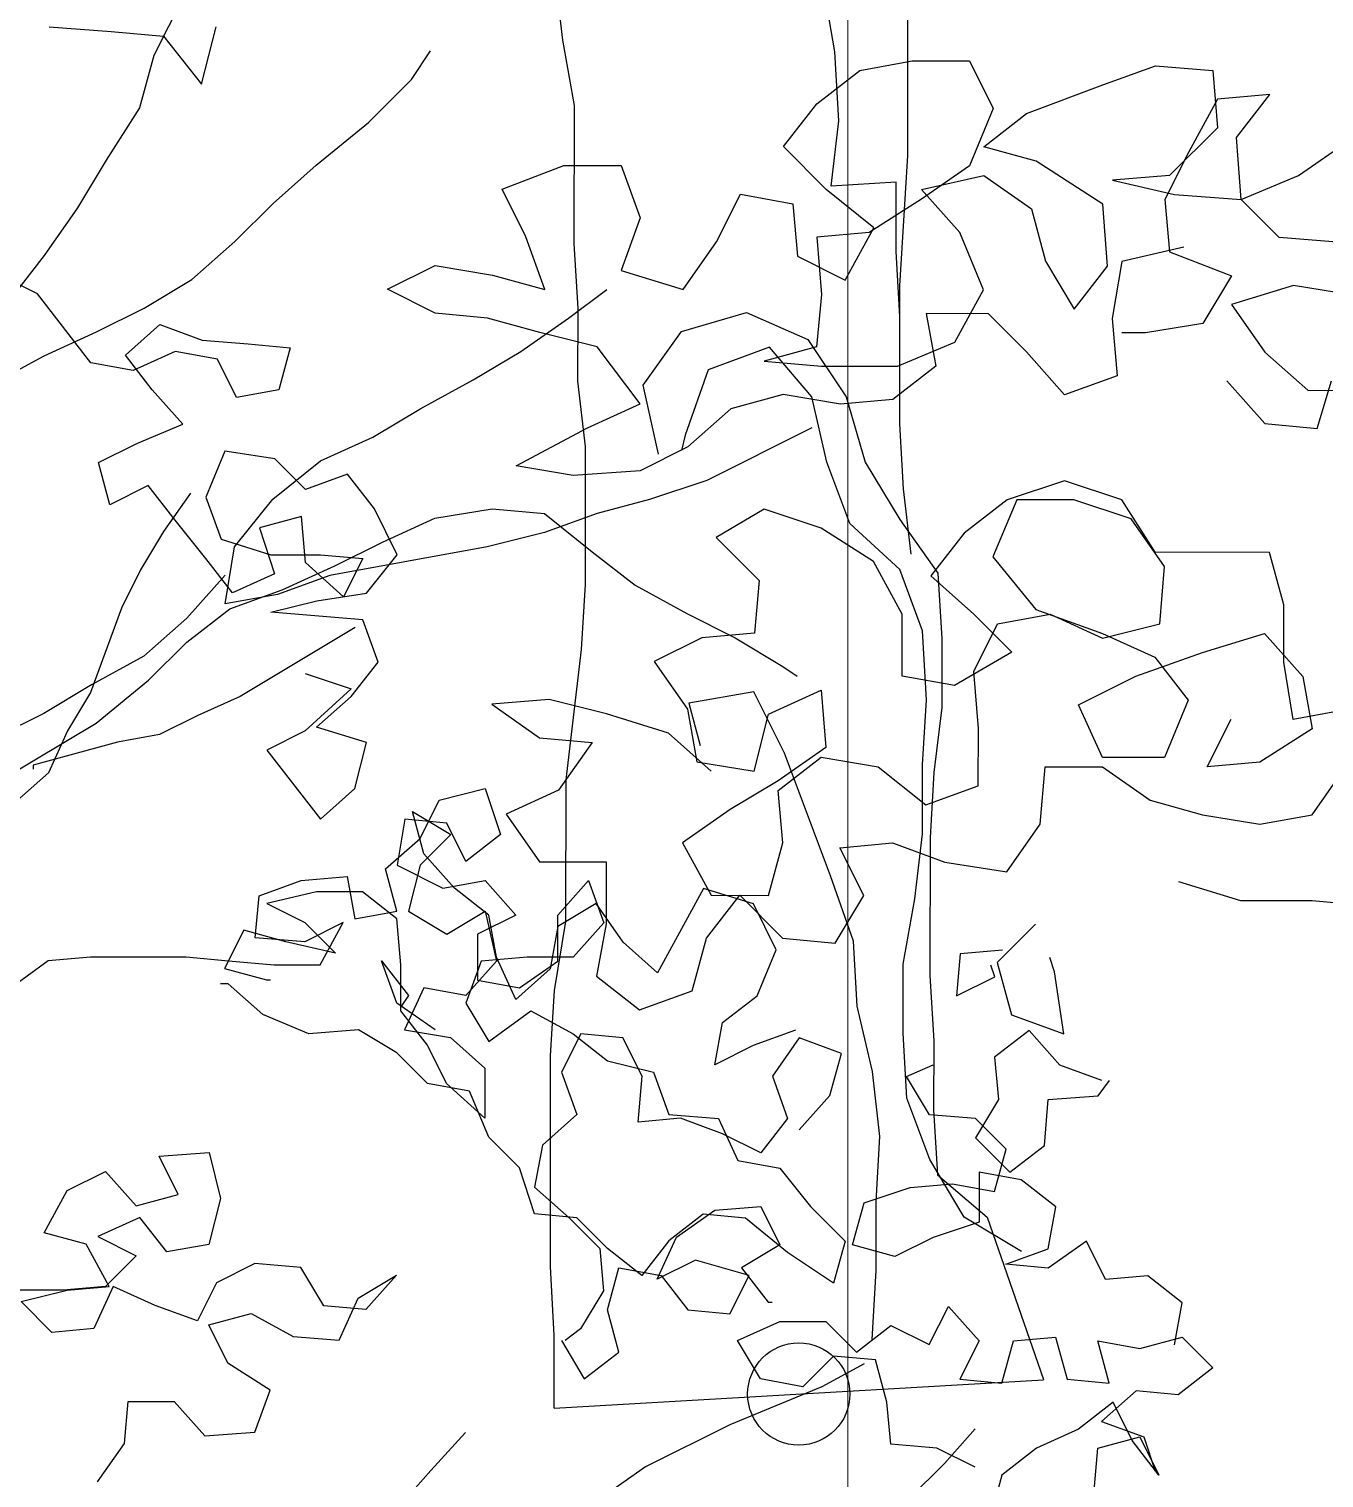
# Model space of a CAD drawing. Header units: millimetres. Extents: x 684983 to 685377, y 990360 to 990509.
# Drawn here: x 685185.669 to 685186.156, y 990436.327 to 990436.872 of the extents above; entities that cross this region are included whole.
import ezdxf

# ---------------------------------------------------------------- set-up
doc = ezdxf.new("R2010")
doc.units = ezdxf.units.MM
doc.layers.add('grid', color=8, linetype='Continuous', lineweight=9)
doc.layers.add('JACK  FRUIT TREE', color=7, linetype='Continuous')
doc.layers.add('TEAK', color=7, linetype='Continuous')

# ---------------------------------------------------------------- blocks, each defined once
blk = doc.blocks.new('JT')
for p, q in [((0.36, 1.90035, 157.72663), (0.34801, 1.87643, 157.72663)), ((0.34801, 1.87643, 157.72663), (0.34441, 1.86327, 157.72663)), ((0.41262, 1.87039, 157.72663), (0.41741, 1.87756, 157.72663)), ((0.40184, 1.85963, 157.72663), (0.41262, 1.87039, 157.72663)), ((0.34441, 1.86327, 157.72663), (0.33603, 1.85012, 157.72663)), ((0.38867, 1.84888, 157.72663), (0.40184, 1.85963, 157.72663)), ((0.33603, 1.85012, 157.72663), (0.32884, 1.83816, 157.72663)), ((0.37789, 1.83931, 157.72663), (0.38867, 1.84888, 157.72663)), ((0.32884, 1.83816, 157.72663), (0.32045, 1.82621, 157.72663)), ((0.36831, 1.82975, 157.72663), (0.37789, 1.83931, 157.72663)), ((0.35753, 1.82019, 157.72663), (0.36831, 1.82975, 157.72663)), ((0.32045, 1.82621, 157.72663), (0.31207, 1.81545, 157.72663)), ((0.34556, 1.81302, 157.72663), (0.35753, 1.82019, 157.72663)), ((0.33359, 1.80705, 157.72663), (0.34556, 1.81302, 157.72663)), ((0.32043, 1.80108, 157.72663), (0.33359, 1.80705, 157.72663)), ((0.30726, 1.79391, 157.72663), (0.32043, 1.80108, 157.72663)), ((0.40533, 1.75434, 157.72663), (0.4185, 1.76031, 157.72663)), ((0.4185, 1.76031, 157.72663), (0.43286, 1.76269, 157.72663)), ((0.43286, 1.76269, 157.72663), (0.44602, 1.76148, 157.72663)), ((0.44602, 1.76148, 157.72663), (0.45797, 1.7519, 157.72663)), ((0.39336, 1.74837, 157.72663), (0.40533, 1.75434, 157.72663)), ((0.45797, 1.7519, 157.72663), (0.46874, 1.74351, 157.72663)), ((0.36584, 1.746, 157.72663), (0.35626, 1.73524, 157.72663)), ((0.3802, 1.7424, 157.72663), (0.39336, 1.74837, 157.72663)), ((0.36703, 1.73763, 157.72663), (0.3802, 1.7424, 157.72663)), ((0.46874, 1.74351, 157.72663), (0.48189, 1.73632, 157.72663)), ((0.35626, 1.72926, 157.72663), (0.36703, 1.73763, 157.72663)), ((0.35626, 1.73524, 157.72663), (0.34548, 1.72568, 157.72663)), ((0.48189, 1.73632, 157.72663), (0.49385, 1.73033, 157.72663)), ((0.49385, 1.73033, 157.72663), (0.50581, 1.72314, 157.72663)), ((0.34667, 1.7197, 157.72663), (0.35626, 1.72926, 157.72663)), ((0.34548, 1.72568, 157.72663), (0.33232, 1.71851, 157.72663)), ((0.50581, 1.72314, 157.72663), (0.50939, 1.72074, 157.72663)), ((0.3335, 1.70894, 157.72663), (0.34667, 1.7197, 157.72663)), ((0.33232, 1.71851, 157.72663), (0.32035, 1.71135, 157.72663)), ((0.32035, 1.71135, 157.72663), (0.30838, 1.70537, 157.72663)), ((0.30956, 1.69461, 157.72663), (0.3335, 1.70894, 157.72663))]:
    blk.add_line(p, q)
at = {"color": 3}
for p, q in [((0.3217, 1.88363, 157.72663), (0.33725, 1.88242, 157.72663)), ((0.35997, 1.86924, 157.72663), (0.36358, 1.8836, 157.72663)), ((0.33725, 1.88242, 157.72663), (0.35041, 1.88122, 157.72663)), ((0.35041, 1.88122, 157.72663), (0.35997, 1.86924, 157.72663)), ((0.51431, 1.86431, 157.72663), (0.52509, 1.87268, 157.72663)), ((0.52509, 1.87268, 157.72663), (0.53825, 1.87506, 157.72663)), ((0.53825, 1.87506, 157.72663), (0.55261, 1.87505, 157.72663)), ((0.55261, 1.87505, 157.72663), (0.55858, 1.86308, 157.72663)), ((0.5861, 1.86904, 157.72663), (0.59927, 1.87381, 157.72663)), ((0.59927, 1.87381, 157.72663), (0.61362, 1.8726, 157.72663)), ((0.61362, 1.8726, 157.72663), (0.61481, 1.85824, 157.72663)), ((0.56695, 1.86187, 157.72663), (0.5861, 1.86904, 157.72663)), ((0.61481, 1.86542, 157.72663), (0.60762, 1.85227, 157.72663)), ((0.62798, 1.8666, 157.72663), (0.61481, 1.86542, 157.72663)), ((0.61959, 1.85584, 157.72663), (0.62798, 1.8666, 157.72663)), ((0.50593, 1.85355, 157.72663), (0.51431, 1.86431, 157.72663)), ((0.55858, 1.86308, 157.72663), (0.55258, 1.84873, 157.72663)), ((0.55618, 1.85351, 157.72663), (0.56695, 1.86187, 157.72663)), ((0.61481, 1.85824, 157.72663), (0.60283, 1.84629, 157.72663)), ((0.62077, 1.84029, 157.72663), (0.61959, 1.85584, 157.72663)), ((0.63514, 1.84626, 157.72663), (0.64711, 1.85462, 157.72663)), ((0.51668, 1.84278, 157.72663), (0.50593, 1.85355, 157.72663)), ((0.56934, 1.84991, 157.72663), (0.55618, 1.85351, 157.72663)), ((0.60762, 1.85227, 157.72663), (0.60163, 1.84031, 157.72663)), ((0.43533, 1.84285, 157.72663), (0.45088, 1.84882, 157.72663)), ((0.45088, 1.84882, 157.72663), (0.46524, 1.84881, 157.72663)), ((0.46524, 1.84881, 157.72663), (0.47002, 1.83564, 157.72663)), ((0.55258, 1.84873, 157.72663), (0.54061, 1.84036, 157.72663)), ((0.58608, 1.83912, 157.72663), (0.56934, 1.84991, 157.72663)), ((0.54061, 1.84275, 157.72663), (0.55617, 1.84633, 157.72663)), ((0.55617, 1.84633, 157.72663), (0.56813, 1.83794, 157.72663)), ((0.60283, 1.84629, 157.72663), (0.58847, 1.8451, 157.72663)), ((0.58847, 1.8451, 157.72663), (0.60402, 1.8415, 157.72663)), ((0.62077, 1.84029, 157.72663), (0.63514, 1.84626, 157.72663)), ((0.4413, 1.83088, 157.72663), (0.43533, 1.84285, 157.72663)), ((0.48915, 1.82964, 157.72663), (0.49515, 1.8416, 157.72663)), ((0.49515, 1.8416, 157.72663), (0.50831, 1.83919, 157.72663)), ((0.52864, 1.83319, 157.72663), (0.51668, 1.84278, 157.72663)), ((0.54061, 1.84036, 157.72663), (0.52744, 1.832, 157.72663)), ((0.55018, 1.83198, 157.72663), (0.54061, 1.84275, 157.72663)), ((0.60163, 1.84031, 157.72663), (0.60281, 1.82714, 157.72663)), ((0.60402, 1.8415, 157.72663), (0.62077, 1.84029, 157.72663)), ((0.63034, 1.83071, 157.72663), (0.62077, 1.84029, 157.72663)), ((0.50831, 1.83919, 157.72663), (0.50949, 1.82603, 157.72663)), ((0.56813, 1.83794, 157.72663), (0.5717, 1.82478, 157.72663)), ((0.58726, 1.82357, 157.72663), (0.58608, 1.83912, 157.72663)), ((0.47002, 1.83564, 157.72663), (0.46522, 1.82248, 157.72663)), ((0.52145, 1.82004, 157.72663), (0.52864, 1.83319, 157.72663)), ((0.44607, 1.81772, 157.72663), (0.4413, 1.83088, 157.72663)), ((0.48077, 1.81768, 157.72663), (0.48915, 1.82964, 157.72663)), ((0.52744, 1.832, 157.72663), (0.51428, 1.83081, 157.72663)), ((0.51428, 1.83081, 157.72663), (0.51546, 1.81646, 157.72663)), ((0.55614, 1.81761, 157.72663), (0.55018, 1.83198, 157.72663)), ((0.64589, 1.8295, 157.72663), (0.63034, 1.83071, 157.72663)), ((0.50949, 1.82603, 157.72663), (0.52145, 1.82004, 157.72663)), ((0.60641, 1.82834, 157.72663), (0.59085, 1.82476, 157.72663)), ((0.60281, 1.82714, 157.72663), (0.61836, 1.82115, 157.72663)), ((0.40659, 1.81775, 157.72663), (0.41856, 1.82372, 157.72663)), ((0.41856, 1.82372, 157.72663), (0.43291, 1.82132, 157.72663)), ((0.43291, 1.82132, 157.72663), (0.44607, 1.81772, 157.72663)), ((0.46522, 1.82248, 157.72663), (0.48077, 1.81768, 157.72663)), ((0.5717, 1.82478, 157.72663), (0.57887, 1.81281, 157.72663)), ((0.57887, 1.81281, 157.72663), (0.58726, 1.82357, 157.72663)), ((0.59085, 1.82476, 157.72663), (0.58844, 1.81041, 157.72663)), ((0.41855, 1.81176, 157.72663), (0.40659, 1.81775, 157.72663)), ((0.45205, 1.81053, 157.72663), (0.46162, 1.8177, 157.72663)), ((0.54895, 1.80446, 157.72663), (0.55614, 1.81761, 157.72663)), ((0.61836, 1.82115, 157.72663), (0.61117, 1.80919, 157.72663)), ((0.63392, 1.81874, 157.72663), (0.61836, 1.81397, 157.72663)), ((0.64827, 1.81633, 157.72663), (0.63392, 1.81874, 157.72663)), ((0.51546, 1.81646, 157.72663), (0.51426, 1.8033, 157.72663)), ((0.61836, 1.81397, 157.72663), (0.62672, 1.802, 157.72663)), ((0.43171, 1.81055, 157.72663), (0.41855, 1.81176, 157.72663)), ((0.44486, 1.80695, 157.72663), (0.43171, 1.81055, 157.72663)), ((0.44007, 1.80217, 157.72663), (0.45205, 1.81053, 157.72663)), ((0.55734, 1.81163, 157.72663), (0.54178, 1.81165, 157.72663)), ((0.54178, 1.81165, 157.72663), (0.54416, 1.79848, 157.72663)), ((0.5669, 1.80205, 157.72663), (0.55734, 1.81163, 157.72663)), ((0.58844, 1.81041, 157.72663), (0.58963, 1.79605, 157.72663)), ((0.45922, 1.80335, 157.72663), (0.44486, 1.80695, 157.72663)), ((0.59681, 1.80681, 157.72663), (0.59083, 1.80681, 157.72663)), ((0.61117, 1.80919, 157.72663), (0.59681, 1.80681, 157.72663)), ((0.46997, 1.78898, 157.72663), (0.45922, 1.80335, 157.72663)), ((0.51426, 1.8033, 157.72663), (0.50109, 1.79972, 157.72663)), ((0.53459, 1.79849, 157.72663), (0.54895, 1.80446, 157.72663)), ((0.4281, 1.795, 157.72663), (0.44007, 1.80217, 157.72663)), ((0.50109, 1.79972, 157.72663), (0.51545, 1.79851, 157.72663)), ((0.57646, 1.79127, 157.72663), (0.5669, 1.80205, 157.72663)), ((0.62672, 1.802, 157.72663), (0.63748, 1.79241, 157.72663)), ((0.51545, 1.79851, 157.72663), (0.53459, 1.79849, 157.72663)), ((0.54416, 1.79848, 157.72663), (0.53339, 1.79012, 157.72663)), ((0.58963, 1.79605, 157.72663), (0.57646, 1.79127, 157.72663)), ((0.41494, 1.78783, 157.72663), (0.4281, 1.795, 157.72663)), ((0.61714, 1.79483, 157.72663), (0.6267, 1.78405, 157.72663)), ((0.63748, 1.79241, 157.72663), (0.65184, 1.7924, 157.72663)), ((0.63986, 1.78284, 157.72663), (0.64346, 1.7948, 157.72663)), ((0.45681, 1.78301, 157.72663), (0.46997, 1.78898, 157.72663)), ((0.50587, 1.79134, 157.72663), (0.4927, 1.78776, 157.72663)), ((0.52022, 1.78893, 157.72663), (0.50587, 1.79134, 157.72663)), ((0.53339, 1.79012, 157.72663), (0.52022, 1.78893, 157.72663)), ((0.40296, 1.78066, 157.72663), (0.41494, 1.78783, 157.72663)), ((0.4927, 1.78776, 157.72663), (0.48193, 1.7782, 157.72663)), ((0.43885, 1.77345, 157.72663), (0.45681, 1.78301, 157.72663)), ((0.51304, 1.78296, 157.72663), (0.48671, 1.76982, 157.72663)), ((0.6267, 1.78405, 157.72663), (0.63986, 1.78284, 157.72663)), ((0.3898, 1.77469, 157.72663), (0.40296, 1.78066, 157.72663)), ((0.48193, 1.7782, 157.72663), (0.46996, 1.77223, 157.72663)), ((0.37782, 1.76513, 157.72663), (0.3898, 1.77469, 157.72663)), ((0.45321, 1.77105, 157.72663), (0.43885, 1.77345, 157.72663)), ((0.46996, 1.77223, 157.72663), (0.45321, 1.77105, 157.72663)), ((0.48671, 1.76982, 157.72663), (0.47234, 1.76505, 157.72663)), ((0.57644, 1.76974, 157.72663), (0.56208, 1.76497, 157.72663)), ((0.59079, 1.76494, 157.72663), (0.57644, 1.76974, 157.72663)), ((0.36824, 1.75318, 157.72663), (0.37782, 1.76513, 157.72663)), ((0.47234, 1.76505, 157.72663), (0.45918, 1.76147, 157.72663)), ((0.56208, 1.76497, 157.72663), (0.5513, 1.7566, 157.72663)), ((0.56447, 1.76496, 157.72663), (0.55848, 1.75061, 157.72663)), ((0.57883, 1.76495, 157.72663), (0.56447, 1.76496, 157.72663)), ((0.59318, 1.76015, 157.72663), (0.57883, 1.76495, 157.72663)), ((0.59916, 1.75177, 157.72663), (0.59079, 1.76494, 157.72663)), ((0.45918, 1.76147, 157.72663), (0.44601, 1.7567, 157.72663)), ((0.50106, 1.76263, 157.72663), (0.48909, 1.75546, 157.72663)), ((0.51541, 1.75783, 157.72663), (0.50106, 1.76263, 157.72663)), ((0.60155, 1.74818, 157.72663), (0.59318, 1.76015, 157.72663)), ((0.44601, 1.7567, 157.72663), (0.43165, 1.75312, 157.72663)), ((0.52856, 1.74944, 157.72663), (0.51541, 1.75783, 157.72663)), ((0.5513, 1.7566, 157.72663), (0.54292, 1.74584, 157.72663)), ((0.36584, 1.73882, 157.72663), (0.36824, 1.75318, 157.72663)), ((0.43165, 1.75312, 157.72663), (0.39216, 1.74598, 157.72663)), ((0.48909, 1.75546, 157.72663), (0.49984, 1.74468, 157.72663)), ((0.53573, 1.73627, 157.72663), (0.52856, 1.74944, 157.72663)), ((0.55848, 1.75061, 157.72663), (0.56923, 1.73744, 157.72663)), ((0.62787, 1.75174, 157.72663), (0.59916, 1.75177, 157.72663)), ((0.63145, 1.73858, 157.72663), (0.62787, 1.75174, 157.72663)), ((0.39216, 1.74598, 157.72663), (0.379, 1.7412, 157.72663)), ((0.54292, 1.74584, 157.72663), (0.55368, 1.73626, 157.72663)), ((0.60034, 1.73382, 157.72663), (0.60155, 1.74818, 157.72663)), ((0.49984, 1.74468, 157.72663), (0.49864, 1.73152, 157.72663)), ((0.379, 1.7412, 157.72663), (0.36584, 1.73882, 157.72663)), ((0.63144, 1.72422, 157.72663), (0.63145, 1.73858, 157.72663)), ((0.53572, 1.72072, 157.72663), (0.53573, 1.73627, 157.72663)), ((0.55368, 1.73626, 157.72663), (0.56324, 1.72668, 157.72663)), ((0.55966, 1.73386, 157.72663), (0.57282, 1.73624, 157.72663)), ((0.56923, 1.73744, 157.72663), (0.58598, 1.73144, 157.72663)), ((0.57282, 1.73624, 157.72663), (0.58598, 1.73025, 157.72663)), ((0.48547, 1.73034, 157.72663), (0.4735, 1.72437, 157.72663)), ((0.49864, 1.73152, 157.72663), (0.48547, 1.73034, 157.72663)), ((0.55366, 1.7219, 157.72663), (0.55966, 1.73386, 157.72663)), ((0.58598, 1.73025, 157.72663), (0.60034, 1.73382, 157.72663)), ((0.58598, 1.73144, 157.72663), (0.59913, 1.72545, 157.72663)), ((0.6111, 1.72663, 157.72663), (0.62666, 1.73141, 157.72663)), ((0.62666, 1.73141, 157.72663), (0.63622, 1.72063, 157.72663)), ((0.4735, 1.72437, 157.72663), (0.48187, 1.71239, 157.72663)), ((0.56324, 1.72668, 157.72663), (0.54887, 1.71832, 157.72663)), ((0.59434, 1.72067, 157.72663), (0.6111, 1.72663, 157.72663)), ((0.59913, 1.72545, 157.72663), (0.6075, 1.71467, 157.72663)), ((0.63382, 1.70986, 157.72663), (0.63144, 1.72422, 157.72663)), ((0.54887, 1.71832, 157.72663), (0.53572, 1.72072, 157.72663)), ((0.55485, 1.70754, 157.72663), (0.55366, 1.7219, 157.72663)), ((0.57998, 1.7135, 157.72663), (0.59434, 1.72067, 157.72663)), ((0.63622, 1.72063, 157.72663), (0.6386, 1.70747, 157.72663)), ((0.50221, 1.71118, 157.72663), (0.51537, 1.71715, 157.72663)), ((0.51537, 1.71715, 157.72663), (0.51656, 1.70279, 157.72663)), ((0.44717, 1.71482, 157.72663), (0.43281, 1.71364, 157.72663)), ((0.43281, 1.71364, 157.72663), (0.44477, 1.70525, 157.72663)), ((0.46153, 1.71122, 157.72663), (0.44717, 1.71482, 157.72663)), ((0.48187, 1.71239, 157.72663), (0.48425, 1.69923, 157.72663)), ((0.58595, 1.70033, 157.72663), (0.57998, 1.7135, 157.72663)), ((0.6075, 1.71467, 157.72663), (0.6015, 1.70032, 157.72663)), ((0.64698, 1.71224, 157.72663), (0.63382, 1.70986, 157.72663)), ((0.47708, 1.70642, 157.72663), (0.46153, 1.71122, 157.72663)), ((0.4986, 1.69683, 157.72663), (0.50221, 1.71118, 157.72663)), ((0.61227, 1.69792, 157.72663), (0.61826, 1.70988, 157.72663)), ((0.44477, 1.70525, 157.72663), (0.45793, 1.70404, 157.72663)), ((0.48784, 1.69684, 157.72663), (0.47708, 1.70642, 157.72663)), ((0.55483, 1.69318, 157.72663), (0.55485, 1.70754, 157.72663)), ((0.6386, 1.70747, 157.72663), (0.62543, 1.6991, 157.72663)), ((0.45793, 1.70404, 157.72663), (0.44954, 1.69208, 157.72663)), ((0.51656, 1.70279, 157.72663), (0.50458, 1.69443, 157.72663)), ((0.48425, 1.69923, 157.72663), (0.4986, 1.69683, 157.72663)), ((0.50458, 1.69203, 157.72663), (0.51536, 1.7004, 157.72663)), ((0.51536, 1.7004, 157.72663), (0.52971, 1.69799, 157.72663)), ((0.52971, 1.69799, 157.72663), (0.54167, 1.68841, 157.72663)), ((0.57038, 1.6836, 157.72663), (0.57159, 1.69796, 157.72663)), ((0.57159, 1.69796, 157.72663), (0.58595, 1.69794, 157.72663)), ((0.6015, 1.70032, 157.72663), (0.58595, 1.70033, 157.72663)), ((0.58595, 1.69794, 157.72663), (0.5979, 1.68956, 157.72663)), ((0.62543, 1.6991, 157.72663), (0.61227, 1.69792, 157.72663)), ((0.63858, 1.68593, 157.72663), (0.64697, 1.69789, 157.72663)), ((0.50458, 1.69443, 157.72663), (0.49261, 1.68726, 157.72663)), ((0.44954, 1.69208, 157.72663), (0.43638, 1.68611, 157.72663)), ((0.50577, 1.67887, 157.72663), (0.50458, 1.69203, 157.72663)), ((0.54167, 1.68841, 157.72663), (0.55483, 1.69318, 157.72663)), ((0.49261, 1.68726, 157.72663), (0.48064, 1.67889, 157.72663)), ((0.5979, 1.68956, 157.72663), (0.61106, 1.68595, 157.72663)), ((0.43638, 1.68611, 157.72663), (0.44474, 1.67414, 157.72663)), ((0.56199, 1.67164, 157.72663), (0.57038, 1.6836, 157.72663)), ((0.61106, 1.68595, 157.72663), (0.62542, 1.68355, 157.72663)), ((0.62542, 1.68355, 157.72663), (0.63858, 1.68593, 157.72663)), ((0.48064, 1.67889, 157.72663), (0.48781, 1.66573, 157.72663)), ((0.50216, 1.66571, 157.72663), (0.50577, 1.67887, 157.72663)), ((0.52012, 1.67766, 157.72663), (0.53328, 1.67885, 157.72663)), ((0.52609, 1.66569, 157.72663), (0.52012, 1.67766, 157.72663)), ((0.53328, 1.67885, 157.72663), (0.54644, 1.67405, 157.72663)), ((0.44474, 1.67414, 157.72663), (0.46149, 1.67413, 157.72663)), ((0.46149, 1.67413, 157.72663), (0.46148, 1.65857, 157.72663)), ((0.54644, 1.67405, 157.72663), (0.56199, 1.67164, 157.72663)), ((0.60506, 1.66921, 157.72663), (0.62061, 1.66441, 157.72663)), ((0.4866, 1.65496, 157.72663), (0.49499, 1.66572, 157.72663)), ((0.48781, 1.66573, 157.72663), (0.50216, 1.66571, 157.72663)), ((0.49499, 1.66572, 157.72663), (0.50574, 1.65494, 157.72663)), ((0.5189, 1.65373, 157.72663), (0.52609, 1.66569, 157.72663)), ((0.62061, 1.66441, 157.72663), (0.63856, 1.66439, 157.72663)), ((0.63856, 1.66439, 157.72663), (0.65172, 1.66318, 157.72663)), ((0.46148, 1.65857, 157.72663), (0.45907, 1.64541, 157.72663)), ((0.56916, 1.65847, 157.72663), (0.55958, 1.64891, 157.72663)), ((0.483, 1.6418, 157.72663), (0.4866, 1.65496, 157.72663)), ((0.50574, 1.65494, 157.72663), (0.5189, 1.65373, 157.72663)), ((0.55958, 1.64891, 157.72663), (0.56316, 1.63575, 157.72663)), ((0.57393, 1.64651, 157.72663), (0.57274, 1.6501, 157.72663)), ((0.45907, 1.64541, 157.72663), (0.46983, 1.63703, 157.72663)), ((0.57631, 1.63095, 157.72663), (0.57393, 1.64651, 157.72663)), ((0.46983, 1.63703, 157.72663), (0.483, 1.6418, 157.72663)), ((0.56316, 1.63575, 157.72663), (0.57631, 1.63095, 157.72663))]:
    blk.add_line(p, q, dxfattribs=at)
blk = doc.blocks.new('A$C25655A80')
at = {"color": 62}
for p, q in [((0.38924, 2.003), (0.37963, 2.00781)), ((0.40268, 1.98568), (0.38924, 2.003)), ((0.41133, 1.9876), (0.41999, 1.99528)), ((0.41999, 1.99528), (0.43056, 1.99142)), ((0.42383, 1.98855), (0.41325, 1.98375)), ((0.4344, 1.98661), (0.42383, 1.98855)), ((0.43056, 1.99142), (0.4421, 1.99045)), ((0.4421, 1.99045), (0.45267, 1.98948)), ((0.45267, 1.98948), (0.44978, 1.97891)), ((0.41325, 1.98375), (0.40268, 1.98568)), ((0.41806, 1.97894), (0.41133, 1.9876)), ((0.4392, 1.977), (0.4344, 1.98661)), ((0.42574, 1.97028), (0.41806, 1.97894)), ((0.44978, 1.97891), (0.4392, 1.977)), ((0.4142, 1.96548), (0.42574, 1.97028)), ((0.40458, 1.96069), (0.4142, 1.96548)), ((0.43631, 1.96354), (0.43149, 1.95201)), ((0.4488, 1.96161), (0.43631, 1.96354)), ((0.40745, 1.95011), (0.40458, 1.96069)), ((0.45648, 1.95391), (0.4488, 1.96161)), ((0.46706, 1.95774), (0.45648, 1.95391)), ((0.47378, 1.94909), (0.46706, 1.95774)), ((0.41707, 1.95491), (0.40745, 1.95011)), ((0.42379, 1.94625), (0.41707, 1.95491)), ((0.42764, 1.95297), (0.42091, 1.94337)), ((0.43149, 1.95201), (0.43532, 1.94143)), ((0.47954, 1.93755), (0.47378, 1.94909)), ((0.43147, 1.93663), (0.42379, 1.94625)), ((0.45552, 1.94718), (0.44494, 1.94431)), ((0.45647, 1.93564), (0.45552, 1.94718)), ((0.42091, 1.94337), (0.41513, 1.93376)), ((0.43532, 1.94143), (0.44782, 1.93757)), ((0.44494, 1.94431), (0.44877, 1.93277)), ((0.44782, 1.93757), (0.46031, 1.93756)), ((0.46031, 1.93756), (0.47089, 1.93659)), ((0.47184, 1.92794), (0.47954, 1.93755)), ((0.4382, 1.92797), (0.43147, 1.93663)), ((0.46607, 1.92698), (0.45647, 1.93564)), ((0.47089, 1.93659), (0.46607, 1.92698)), ((0.41513, 1.93376), (0.41031, 1.92415)), ((0.44877, 1.93277), (0.4382, 1.92797)), ((0.45934, 1.92603), (0.47184, 1.92794)), ((0.41031, 1.92415), (0.4026, 1.90301)), ((0.4478, 1.92316), (0.45934, 1.92603)), ((0.47087, 1.92121), (0.4478, 1.92316)), ((0.47471, 1.91063), (0.47087, 1.92121)), ((0.46895, 1.91929), (0.44009, 1.90201)), ((0.46797, 1.90199), (0.47471, 1.91063)), ((0.45644, 1.90777), (0.46797, 1.90391)), ((0.4026, 1.90301), (0.39683, 1.8934)), ((0.44009, 1.90201), (0.42952, 1.89722)), ((0.46797, 1.90391), (0.45643, 1.89335)), ((0.45931, 1.89431), (0.46797, 1.90199)), ((0.42952, 1.89722), (0.4199, 1.89242)), ((0.47181, 1.89045), (0.45931, 1.89431)), ((0.40932, 1.89051), (0.38817, 1.88476)), ((0.39683, 1.8934), (0.39201, 1.88283)), ((0.4199, 1.89242), (0.40932, 1.89051)), ((0.45643, 1.89335), (0.44681, 1.88855)), ((0.46891, 1.87892), (0.47181, 1.89045)), ((0.44681, 1.88855), (0.46025, 1.87123)), ((0.38817, 1.88476), (0.38817, 1.8838)), ((0.39201, 1.88283), (0.38335, 1.87515)), ((0.46025, 1.87123), (0.46891, 1.87892)), ((0.48524, 1.8664), (0.49006, 1.87601)), ((0.49006, 1.87601), (0.5016, 1.87889)), ((0.5016, 1.87889), (0.50543, 1.86735)), ((0.48333, 1.87314), (0.49293, 1.86736)), ((0.4862, 1.86256), (0.48333, 1.87314)), ((0.4814, 1.87121), (0.47947, 1.85968)), ((0.49198, 1.87024), (0.4814, 1.87121)), ((0.49677, 1.86063), (0.49198, 1.87024)), ((0.47658, 1.85872), (0.48524, 1.8664)), ((0.49293, 1.86736), (0.48524, 1.85968)), ((0.50543, 1.86735), (0.49677, 1.86063)), ((0.49388, 1.8539), (0.4862, 1.86256)), ((0.47946, 1.84814), (0.47658, 1.85872)), ((0.47947, 1.85968), (0.491, 1.8539)), ((0.48524, 1.85968), (0.48234, 1.84814)), ((0.44486, 1.85202), (0.45543, 1.85586)), ((0.45543, 1.85586), (0.46697, 1.85681)), ((0.46697, 1.85681), (0.46888, 1.84623)), ((0.491, 1.8539), (0.50158, 1.85582)), ((0.50158, 1.85582), (0.50926, 1.84716)), ((0.51983, 1.84715), (0.52753, 1.85579)), ((0.52753, 1.85579), (0.53137, 1.84521)), ((0.44388, 1.84145), (0.44486, 1.85202)), ((0.45928, 1.85297), (0.44678, 1.8501)), ((0.47081, 1.85296), (0.45928, 1.85297)), ((0.47946, 1.84622), (0.47081, 1.85296)), ((0.50253, 1.84716), (0.49388, 1.8539)), ((0.55637, 1.85384), (0.54481, 1.8327)), ((0.56886, 1.84999), (0.55637, 1.85384)), ((0.44678, 1.8501), (0.45638, 1.84528)), ((0.46888, 1.84623), (0.47946, 1.84814)), ((0.48234, 1.84814), (0.49195, 1.84237)), ((0.49195, 1.84237), (0.50157, 1.84812)), ((0.50926, 1.84716), (0.49964, 1.84236)), ((0.50157, 1.84812), (0.50444, 1.83563)), ((0.50444, 1.83659), (0.50253, 1.84716)), ((0.51982, 1.83561), (0.51983, 1.84715)), ((0.52945, 1.85002), (0.51983, 1.84426)), ((0.53617, 1.8404), (0.52945, 1.85002)), ((0.57462, 1.83844), (0.56886, 1.84999)), ((0.441, 1.84337), (0.43619, 1.83376)), ((0.45157, 1.84048), (0.441, 1.84337)), ((0.45638, 1.84528), (0.46407, 1.83758)), ((0.466, 1.84527), (0.45638, 1.84048)), ((0.46022, 1.8347), (0.466, 1.84527)), ((0.48041, 1.83469), (0.47946, 1.84622)), ((0.51983, 1.84426), (0.5179, 1.83369)), ((0.53137, 1.84521), (0.52367, 1.83657)), ((0.45638, 1.84048), (0.44388, 1.84145)), ((0.46407, 1.83758), (0.45157, 1.84048)), ((0.49964, 1.84236), (0.49963, 1.83082)), ((0.54481, 1.8327), (0.53617, 1.8404)), ((0.39197, 1.83573), (0.40254, 1.83668)), ((0.40254, 1.83668), (0.42658, 1.83666)), ((0.42658, 1.83666), (0.43715, 1.83569)), ((0.51213, 1.83658), (0.5006, 1.83563)), ((0.50924, 1.82601), (0.50444, 1.83659)), ((0.52367, 1.83657), (0.51213, 1.83658)), ((0.5698, 1.82691), (0.57462, 1.83844)), ((0.62076, 1.83744), (0.61979, 1.82687)), ((0.63134, 1.83839), (0.62076, 1.83744)), ((0.38139, 1.82805), (0.39197, 1.83573)), ((0.43619, 1.83376), (0.44676, 1.83087)), ((0.43715, 1.83569), (0.44868, 1.83471)), ((0.44868, 1.83471), (0.46022, 1.8347)), ((0.4756, 1.83565), (0.48232, 1.82699)), ((0.47944, 1.82507), (0.4756, 1.83565)), ((0.4804, 1.82315), (0.48041, 1.83469)), ((0.50444, 1.83563), (0.49674, 1.82698)), ((0.5006, 1.83563), (0.49674, 1.82506)), ((0.5179, 1.83369), (0.50924, 1.82601)), ((0.5102, 1.82889), (0.51982, 1.83561)), ((0.62941, 1.83167), (0.62845, 1.83455)), ((0.43714, 1.82992), (0.43522, 1.82992)), ((0.44579, 1.82222), (0.43714, 1.82992)), ((0.44676, 1.83087), (0.44772, 1.83087)), ((0.48617, 1.82891), (0.48135, 1.81834)), ((0.49674, 1.82698), (0.48617, 1.82891)), ((0.49963, 1.83082), (0.5102, 1.82889)), ((0.61979, 1.82687), (0.62941, 1.83167)), ((0.48904, 1.81834), (0.47944, 1.82507)), ((0.48232, 1.82699), (0.4804, 1.82411)), ((0.49674, 1.82506), (0.5025, 1.81544)), ((0.56114, 1.82019), (0.5698, 1.82691)), ((0.45732, 1.8174), (0.44579, 1.82222)), ((0.48712, 1.81449), (0.4804, 1.82315)), ((0.5025, 1.81544), (0.51308, 1.82312)), ((0.51308, 1.82312), (0.52365, 1.81734)), ((0.46982, 1.81835), (0.45732, 1.8174)), ((0.47943, 1.81258), (0.46982, 1.81835)), ((0.48135, 1.81834), (0.49289, 1.81641)), ((0.55921, 1.80962), (0.56114, 1.82019)), ((0.57941, 1.81825), (0.56883, 1.81442)), ((0.63805, 1.8182), (0.62939, 1.81148)), ((0.64573, 1.80954), (0.63805, 1.8182)), ((0.49192, 1.80487), (0.48712, 1.81449)), ((0.49289, 1.81641), (0.50153, 1.80871)), ((0.52557, 1.81734), (0.52076, 1.80773)), ((0.52365, 1.81734), (0.5323, 1.81061)), ((0.53615, 1.81637), (0.52557, 1.81734)), ((0.54094, 1.80675), (0.53615, 1.81637)), ((0.56883, 1.81442), (0.55921, 1.80962)), ((0.58037, 1.81633), (0.57363, 1.80672)), ((0.59094, 1.81247), (0.58037, 1.81633)), ((0.48711, 1.80488), (0.47943, 1.81258)), ((0.5323, 1.81061), (0.54383, 1.80771)), ((0.58804, 1.8019), (0.59094, 1.81247)), ((0.62939, 1.81148), (0.63034, 1.8009)), ((0.50153, 1.80871), (0.50152, 1.79621)), ((0.52076, 1.80773), (0.52459, 1.79715)), ((0.53997, 1.79522), (0.54094, 1.80675)), ((0.54383, 1.80771), (0.54766, 1.79713)), ((0.57363, 1.80672), (0.57746, 1.79614)), ((0.60727, 1.80669), (0.61401, 1.80957)), ((0.61303, 1.79707), (0.60727, 1.80669)), ((0.6563, 1.80569), (0.64573, 1.80954)), ((0.49768, 1.80295), (0.48711, 1.80488)), ((0.50152, 1.79621), (0.49192, 1.80487)), ((0.65533, 1.80184), (0.65822, 1.80568)), ((0.50248, 1.79141), (0.49768, 1.80295)), ((0.58035, 1.79326), (0.58804, 1.8019)), ((0.63034, 1.8009), (0.62456, 1.7913)), ((0.64187, 1.78936), (0.64284, 1.80089)), ((0.64284, 1.80089), (0.65533, 1.80184)), ((0.52459, 1.79715), (0.51593, 1.78947)), ((0.55055, 1.79617), (0.53997, 1.79522)), ((0.54766, 1.79713), (0.56016, 1.79616)), ((0.56112, 1.79231), (0.55055, 1.79617)), ((0.56016, 1.79616), (0.56496, 1.78558)), ((0.57746, 1.79614), (0.57073, 1.7875)), ((0.62457, 1.7961), (0.61303, 1.79707)), ((0.63225, 1.7884), (0.62457, 1.7961)), ((0.57073, 1.7875), (0.56112, 1.79231)), ((0.51016, 1.78371), (0.50248, 1.79141)), ((0.51593, 1.78947), (0.514, 1.7789)), ((0.62456, 1.7913), (0.63321, 1.78264)), ((0.63321, 1.78264), (0.64187, 1.78936)), ((0.4198, 1.78668), (0.4323, 1.78763)), ((0.4246, 1.77706), (0.4198, 1.78668)), ((0.4323, 1.78763), (0.43517, 1.77609)), ((0.56496, 1.78558), (0.57553, 1.78365)), ((0.62936, 1.77783), (0.63225, 1.7884)), ((0.39672, 1.77805), (0.40634, 1.78284)), ((0.40634, 1.78284), (0.41402, 1.77418)), ((0.514, 1.77217), (0.51016, 1.78371)), ((0.57553, 1.78365), (0.58321, 1.77403)), ((0.62552, 1.78264), (0.62551, 1.77015)), ((0.63609, 1.78071), (0.62552, 1.78264)), ((0.39095, 1.76748), (0.39672, 1.77805)), ((0.514, 1.7789), (0.52265, 1.7712)), ((0.59667, 1.77498), (0.60821, 1.77881)), ((0.60821, 1.77881), (0.61879, 1.77976)), ((0.61879, 1.77976), (0.62936, 1.77783)), ((0.64473, 1.77397), (0.63609, 1.78071)), ((0.41402, 1.77418), (0.4246, 1.77706)), ((0.43517, 1.77609), (0.43228, 1.76455)), ((0.55918, 1.77309), (0.57071, 1.77404)), ((0.57071, 1.77404), (0.57551, 1.76442)), ((0.58321, 1.77403), (0.59186, 1.76537)), ((0.59378, 1.76441), (0.59667, 1.77498)), ((0.6428, 1.7634), (0.64473, 1.77397)), ((0.41498, 1.7713), (0.4044, 1.7665)), ((0.4217, 1.76264), (0.41498, 1.7713)), ((0.52457, 1.7712), (0.514, 1.77217)), ((0.52265, 1.7712), (0.53033, 1.7635)), ((0.53225, 1.7635), (0.52457, 1.7712)), ((0.55629, 1.77213), (0.54764, 1.76541)), ((0.54956, 1.76637), (0.55918, 1.77309)), ((0.56687, 1.77116), (0.55629, 1.77213)), ((0.57743, 1.7625), (0.56687, 1.77116)), ((0.40152, 1.76458), (0.39095, 1.76748)), ((0.62551, 1.77015), (0.61397, 1.76631)), ((0.40727, 1.754), (0.40152, 1.76458)), ((0.4044, 1.7665), (0.41401, 1.76169)), ((0.43228, 1.76455), (0.4217, 1.76264)), ((0.53033, 1.7635), (0.53128, 1.75293)), ((0.5409, 1.75676), (0.53225, 1.7635)), ((0.54764, 1.76541), (0.5409, 1.75676)), ((0.54474, 1.7558), (0.54956, 1.76637)), ((0.57551, 1.76442), (0.56589, 1.75866)), ((0.59186, 1.76537), (0.58896, 1.7548)), ((0.60435, 1.76151), (0.59378, 1.76441)), ((0.61397, 1.76631), (0.60435, 1.76151)), ((0.63222, 1.75957), (0.6428, 1.7634)), ((0.65242, 1.76531), (0.6428, 1.75859)), ((0.65722, 1.7557), (0.65242, 1.76531)), ((0.41401, 1.76169), (0.40631, 1.754)), ((0.44381, 1.75974), (0.43419, 1.75494)), ((0.45534, 1.75877), (0.44381, 1.75974)), ((0.55436, 1.7606), (0.54474, 1.7558)), ((0.56781, 1.75674), (0.55436, 1.7606)), ((0.58896, 1.7548), (0.57743, 1.7625)), ((0.6428, 1.75859), (0.63222, 1.75957)), ((0.4611, 1.74915), (0.45534, 1.75877)), ((0.46976, 1.75106), (0.47938, 1.75682)), ((0.47938, 1.75682), (0.47168, 1.74818)), ((0.53224, 1.74812), (0.53513, 1.75869)), ((0.53513, 1.75869), (0.5457, 1.75676)), ((0.5457, 1.75676), (0.55243, 1.7481)), ((0.563, 1.74713), (0.56781, 1.75674)), ((0.56589, 1.75866), (0.57262, 1.75001)), ((0.66779, 1.75665), (0.65722, 1.7557)), ((0.67644, 1.74991), (0.66779, 1.75665)), ((0.39574, 1.75305), (0.37171, 1.75307)), ((0.38516, 1.75018), (0.3967, 1.75305)), ((0.40631, 1.754), (0.39574, 1.75305)), ((0.3967, 1.75305), (0.40727, 1.754)), ((0.40824, 1.754), (0.40342, 1.74343)), ((0.41881, 1.74919), (0.40824, 1.754)), ((0.43419, 1.75494), (0.42938, 1.74533)), ((0.53128, 1.75293), (0.52551, 1.74332)), ((0.39284, 1.74248), (0.38516, 1.75018)), ((0.42938, 1.74533), (0.41881, 1.74919)), ((0.47168, 1.74818), (0.4611, 1.74915)), ((0.46494, 1.74049), (0.46976, 1.75106)), ((0.57262, 1.75001), (0.57358, 1.75001)), ((0.61298, 1.7394), (0.6178, 1.749)), ((0.6178, 1.749), (0.62548, 1.74035)), ((0.6745, 1.73934), (0.67644, 1.74991)), ((0.43226, 1.74437), (0.44284, 1.74724)), ((0.44284, 1.74724), (0.45341, 1.74146)), ((0.53511, 1.73754), (0.53224, 1.74812)), ((0.55243, 1.7481), (0.563, 1.74713)), ((0.56492, 1.7404), (0.57549, 1.7452)), ((0.57549, 1.7452), (0.58703, 1.74519)), ((0.58703, 1.74519), (0.59471, 1.73749)), ((0.40342, 1.74343), (0.39284, 1.74248)), ((0.43706, 1.73475), (0.43226, 1.74437)), ((0.45341, 1.74146), (0.46494, 1.74049)), ((0.52551, 1.74332), (0.52166, 1.74044)), ((0.59471, 1.73749), (0.60337, 1.74421)), ((0.60337, 1.74421), (0.61298, 1.7394)), ((0.63413, 1.74034), (0.6447, 1.74129)), ((0.6447, 1.74129), (0.64758, 1.73071)), ((0.66585, 1.73839), (0.67643, 1.74126)), ((0.67643, 1.74126), (0.68411, 1.73356)), ((0.5207, 1.74044), (0.52646, 1.73082)), ((0.57068, 1.73078), (0.56492, 1.7404)), ((0.62548, 1.74035), (0.62066, 1.73074)), ((0.63124, 1.72977), (0.63413, 1.74034)), ((0.65528, 1.74032), (0.66585, 1.73839)), ((0.65815, 1.72974), (0.65528, 1.74032)), ((0.44763, 1.72801), (0.43706, 1.73475)), ((0.52646, 1.73082), (0.53511, 1.73754)), ((0.58895, 1.73653), (0.58125, 1.72885)), ((0.59663, 1.7346), (0.58605, 1.72885)), ((0.59952, 1.73556), (0.58895, 1.73653)), ((0.60239, 1.72499), (0.59952, 1.73556)), ((0.58125, 1.72885), (0.57068, 1.73078)), ((0.62066, 1.73074), (0.63124, 1.72977)), ((0.64758, 1.73071), (0.65815, 1.72974)), ((0.68411, 1.73356), (0.67545, 1.72684)), ((0.44377, 1.71744), (0.44763, 1.72801)), ((0.58605, 1.72885), (0.56297, 1.71925)), ((0.66488, 1.72781), (0.65622, 1.72013)), ((0.67545, 1.72684), (0.66488, 1.72781)), ((0.41108, 1.71459), (0.41206, 1.72516)), ((0.41206, 1.72516), (0.42359, 1.72515)), ((0.42359, 1.72515), (0.43127, 1.71649)), ((0.60334, 1.71441), (0.60239, 1.72499)), ((0.65911, 1.72493), (0.65045, 1.71821)), ((0.66391, 1.71532), (0.65911, 1.72493)), ((0.65622, 1.72013), (0.66679, 1.71628)), ((0.43127, 1.71649), (0.44377, 1.71744)), ((0.49664, 1.71739), (0.48798, 1.70779)), ((0.56297, 1.71925), (0.54182, 1.7087)), ((0.6245, 1.71824), (0.6168, 1.70959)), ((0.65045, 1.71821), (0.63987, 1.71342)), ((0.65525, 1.7134), (0.66583, 1.71628)), ((0.66583, 1.71628), (0.67063, 1.70666)), ((0.66679, 1.71628), (0.66967, 1.70762)), ((0.40435, 1.70498), (0.41108, 1.71459)), ((0.61488, 1.71344), (0.60334, 1.71441)), ((0.62449, 1.70862), (0.61488, 1.71344)), ((0.63987, 1.71342), (0.63122, 1.70669)), ((0.65428, 1.70187), (0.65525, 1.7134)), ((0.67063, 1.70666), (0.66391, 1.71532)), ((0.54182, 1.7087), (0.5322, 1.70198)), ((0.6168, 1.70959), (0.60814, 1.70095)), ((0.48798, 1.70779), (0.48028, 1.69914)), ((0.63122, 1.70669), (0.62832, 1.69612))]:
    blk.add_line(p, q, dxfattribs=at)
for p, q in [((0.00892, 0.29703), (0.00897, 0.34894)), ((-0.07757, 0.32595), (-0.07947, 0.3423)), ((-0.00932, 0.32301), (-0.01219, 0.33935)), ((-0.0747, 0.30961), (-0.07757, 0.32595)), ((-0.00837, 0.3057), (-0.00932, 0.32301)), ((-0.07473, 0.275), (-0.0747, 0.30961)), ((-0.01031, 0.28936), (-0.00837, 0.3057)), ((0.00697, 0.26435), (0.00892, 0.29703)), ((0.00603, 0.29031), (-0.01031, 0.28936)), ((0.00602, 0.273), (0.00603, 0.29031)), ((-0.07378, 0.25866), (-0.07473, 0.275)), ((0.00696, 0.25666), (0.00602, 0.273)), ((0.00694, 0.22974), (0.00697, 0.26435)), ((-0.0738, 0.24039), (-0.07378, 0.25866)), ((-0.04783, 0.25287), (-0.03149, 0.25766)), ((-0.03149, 0.25766), (-0.01611, 0.25091)), ((-0.05746, 0.23942), (-0.04783, 0.25287)), ((-0.01611, 0.25091), (-0.00651, 0.23649)), ((-0.02573, 0.249), (-0.04111, 0.24325)), ((-0.01516, 0.23649), (-0.02573, 0.249)), ((-0.07189, 0.22405), (-0.0738, 0.24039)), ((-0.04111, 0.24325), (-0.0469, 0.22691)), ((-0.05363, 0.22211), (-0.05746, 0.23942)), ((-0.01133, 0.22015), (-0.01516, 0.23649)), ((-0.00651, 0.23649), (-0.00172, 0.22014)), ((0.00789, 0.2134), (0.00694, 0.22974)), ((-0.0469, 0.22691), (-0.04786, 0.22307)), ((-0.07192, 0.18944), (-0.07189, 0.22405)), ((-0.00558, 0.20476), (-0.01133, 0.22015)), ((-0.00172, 0.22014), (0.00692, 0.20571)), ((0.00979, 0.19706), (0.00789, 0.2134)), ((0.00691, 0.19322), (-0.00558, 0.20476)), ((0.00692, 0.20571), (0.01652, 0.19225)), ((0.01266, 0.17783), (0.00691, 0.19322)), ((-0.0729, 0.1731), (-0.07192, 0.18944)), ((0.01652, 0.19225), (0.01746, 0.1759)), ((0.01361, 0.16052), (0.01266, 0.17783)), ((0.01746, 0.1759), (0.01745, 0.1586)), ((-0.07678, 0.14042), (-0.0729, 0.1731)), ((-0.02965, 0.16249), (-0.046, 0.15962)), ((-0.02198, 0.1471), (-0.02965, 0.16249)), ((0.01263, 0.14418), (0.01361, 0.16052)), ((-0.046, 0.15962), (-0.04312, 0.14904)), ((0.01745, 0.1586), (0.01551, 0.14226)), ((-0.01047, 0.11633), (-0.02198, 0.1471)), ((0.01261, 0.12688), (0.01263, 0.14418)), ((0.01551, 0.14226), (0.01453, 0.12592)), ((-0.07681, 0.10485), (-0.07678, 0.14042)), ((0.01068, 0.11054), (0.01261, 0.12688)), ((0.01453, 0.12592), (0.0145, 0.09131)), ((-0.00471, 0.09998), (-0.01047, 0.11633)), ((0.00778, 0.0942), (0.01068, 0.11054)), ((-0.07971, 0.08755), (-0.07681, 0.10485)), ((-0.00377, 0.08364), (-0.00471, 0.09998)), ((0.00776, 0.0769), (0.00778, 0.0942)), ((0.0145, 0.09131), (0.01545, 0.07497)), ((-0.08068, 0.07121), (-0.07971, 0.08755)), ((0.00006, 0.06729), (-0.00377, 0.08364)), ((0.00871, 0.06055), (0.00776, 0.0769)), ((0.01545, 0.07497), (0.01543, 0.05766)), ((-0.08073, 0.01834), (-0.08068, 0.07121)), ((0.00197, 0.05095), (0.00006, 0.06729)), ((0.01446, 0.04517), (0.00871, 0.06055)), ((0.01543, 0.05766), (0.01638, 0.04132)), ((0.00099, 0.03461), (0.00197, 0.05095)), ((0.0231, 0.03074), (0.01446, 0.04517)), ((0.01638, 0.04132), (0.02887, 0.03074)), ((0.00098, 0.0173), (0.00099, 0.03461)), ((0.03751, 0.02208), (0.0231, 0.03074)), ((0.02887, 0.03074), (0.04298, -0.01006)), ((-0.07979, 0.00103), (-0.08073, 0.01834)), ((0, 0), (0.00098, 0.0173)), ((-0.0798, -0.01723), (-0.07979, 0.00103))]:
    blk.add_line(p, q)
blk = doc.blocks.new('TR')
blk.add_line((-0.0606, -0.00238, 1.34531), (0.06219, 0.00478, 1.34531))
blk.add_circle((0.0008, 0.0012, 1.34531), 0.01282)
blk.add_blockref('A$C25655A80', (0.01921, 0.01485, 1.34531))

msp = doc.modelspace()

# ---------------------------------------------------------------- linework, layer by layer
at = {"layer": 'grid'}
msp.add_line((685185.9771, 990509.15479), (685185.9771, 990370.8996), dxfattribs=at)

# ---------------------------------------------------------------- block references
at = {"layer": 'JACK  FRUIT TREE', "xscale": 1.5, "yscale": 1.5, "zscale": 1.5}
msp.add_blockref('JT', (685185.194, 990434.04786, -138.04995), dxfattribs=at)
at = {"layer": 'TEAK', "xscale": 1.5, "yscale": 1.5, "zscale": 1.5}
for p in [(685185.95747, 990436.357, 98.641), (685185.05947, 990433.746, 98.578)]:
    msp.add_blockref('TR', p, dxfattribs=at)

doc.saveas('drawing.dxf')
